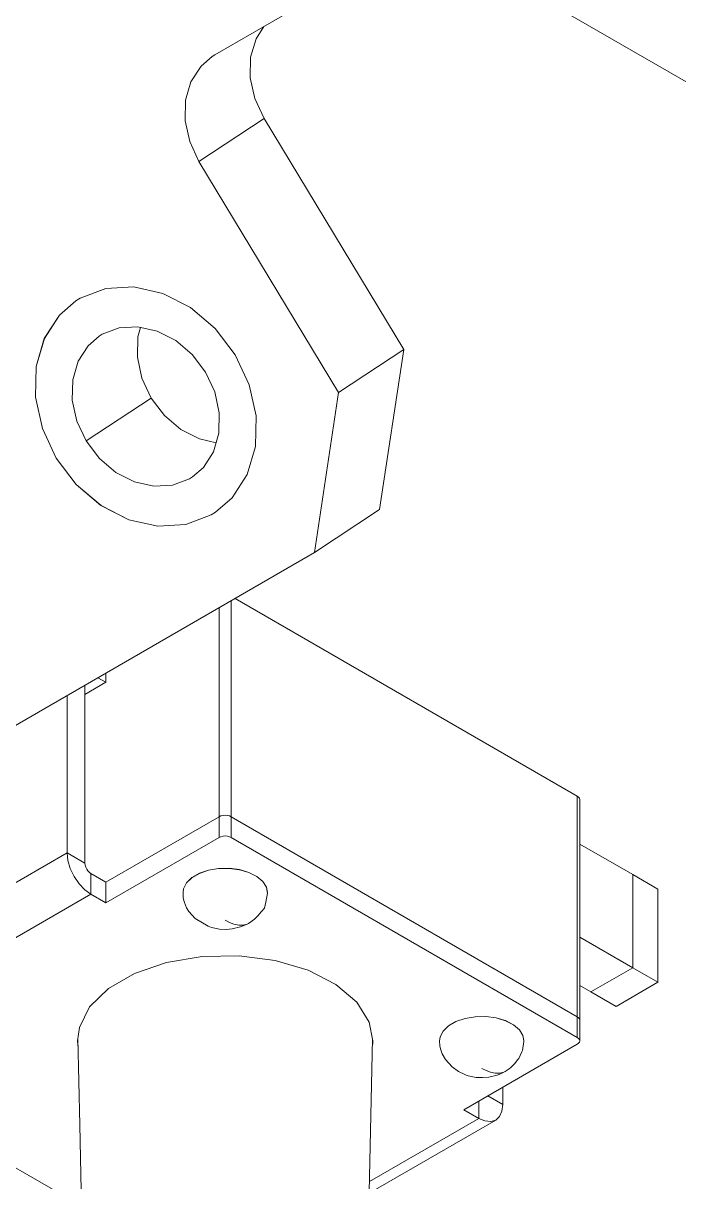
# Model space of a CAD drawing. Header units: millimetres. Extents: x -1 to 4028, y -898 to 1238.
# Drawn here: x 3191.72 to 3207.26, y 1031.51 to 1058.96 of the extents above; entities that cross this region are included whole.
import ezdxf

# ---------------------------------------------------------------- set-up
doc = ezdxf.new("R2010")
doc.units = ezdxf.units.MM
doc.layers.add('Тонкая (0.2)', color=250, linetype='Continuous', lineweight=20)

msp = doc.modelspace()

# ---------------------------------------------------------------- linework, layer by layer
at = {"layer": 'Тонкая (0.2)', "color": 18, "true_color": 0x000000}
for p, q in [((3196.27, 1058.212), (3202.351, 1061.723)), ((3201.298, 1061.114), (3246.591, 1034.964)), ((3197.431, 1058.882), (3197.245, 1058.594)), ((3197.245, 1058.594), (3197.116, 1058.153)), ((3195.94, 1057.942), (3196.201, 1058.169)), ((3196.201, 1058.169), (3196.27, 1058.212)), ((3197.116, 1058.153), (3197.106, 1057.669)), ((3195.702, 1057.575), (3195.94, 1057.942)), ((3195.573, 1057.134), (3195.702, 1057.575)), ((3197.106, 1057.669), (3197.214, 1057.175)), ((3195.563, 1056.649), (3195.573, 1057.134)), ((3197.214, 1057.175), (3197.434, 1056.705)), ((3197.434, 1056.705), (3195.89, 1055.685)), ((3200.743, 1051.23), (3197.434, 1056.705)), ((3195.671, 1056.155), (3195.563, 1056.649)), ((3195.89, 1055.685), (3195.671, 1056.155)), ((3199.2, 1050.21), (3195.89, 1055.685)), ((3193.079, 1052.446), (3193.681, 1052.675)), ((3193.681, 1052.675), (3194.347, 1052.714)), ((3194.347, 1052.714), (3195.033, 1052.56)), ((3192.583, 1052.041), (3192.976, 1052.382)), ((3192.584, 1052.042), (3192.976, 1052.382)), ((3192.976, 1052.382), (3193.079, 1052.446)), ((3195.033, 1052.56), (3195.692, 1052.223)), ((3192.226, 1051.49), (3192.583, 1052.041)), ((3192.227, 1051.49), (3192.584, 1052.042)), ((3195.692, 1052.223), (3196.278, 1051.727)), ((3193.998, 1051.744), (3194.443, 1051.77)), ((3194.441, 1051.531), (3194.507, 1051.756)), ((3194.443, 1051.77), (3194.9, 1051.667)), ((3192.033, 1050.828), (3192.226, 1051.49)), ((3192.034, 1050.829), (3192.227, 1051.49)), ((3193.266, 1051.321), (3193.528, 1051.548)), ((3193.528, 1051.548), (3193.597, 1051.591)), ((3193.597, 1051.591), (3193.998, 1051.744)), ((3194.431, 1051.047), (3194.441, 1051.531)), ((3194.9, 1051.667), (3195.339, 1051.443)), ((3196.278, 1051.727), (3196.752, 1051.104)), ((3193.028, 1050.954), (3193.266, 1051.321)), ((3195.339, 1051.443), (3195.73, 1051.112)), ((3199.2, 1050.21), (3200.743, 1051.23)), ((3200.743, 1051.23), (3200.173, 1047.439)), ((3192.9, 1050.513), (3193.028, 1050.954)), ((3194.539, 1050.553), (3194.431, 1051.047)), ((3195.73, 1051.112), (3196.045, 1050.697)), ((3196.752, 1051.104), (3197.081, 1050.398)), ((3192.017, 1050.102), (3192.033, 1050.828)), ((3192.018, 1050.103), (3192.034, 1050.829)), ((3196.045, 1050.697), (3196.265, 1050.226)), ((3192.889, 1050.028), (3192.9, 1050.513)), ((3194.758, 1050.082), (3194.539, 1050.553)), ((3197.081, 1050.398), (3197.243, 1049.657)), ((3192.18, 1049.361), (3192.017, 1050.102)), ((3192.181, 1049.361), (3192.018, 1050.103)), ((3196.265, 1050.226), (3196.373, 1049.732)), ((3198.63, 1046.419), (3199.2, 1050.21)), ((3192.998, 1049.534), (3192.889, 1050.028)), ((3194.758, 1050.082), (3193.217, 1049.064)), ((3195.074, 1049.667), (3194.758, 1050.082)), ((3195.465, 1049.336), (3195.074, 1049.667)), ((3196.373, 1049.732), (3196.363, 1049.248)), ((3197.243, 1049.657), (3197.227, 1048.931)), ((3192.509, 1048.655), (3192.18, 1049.361)), ((3192.51, 1048.655), (3192.181, 1049.361)), ((3193.217, 1049.064), (3192.998, 1049.534)), ((3195.904, 1049.112), (3195.465, 1049.336)), ((3193.533, 1048.649), (3193.217, 1049.064)), ((3196.297, 1049.023), (3195.904, 1049.112)), ((3196.363, 1049.248), (3196.234, 1048.807)), ((3196.234, 1048.807), (3195.996, 1048.439)), ((3197.227, 1048.931), (3197.035, 1048.269)), ((3192.983, 1048.032), (3192.509, 1048.655)), ((3192.51, 1048.655), (3192.509, 1048.655)), ((3192.984, 1048.033), (3192.51, 1048.655)), ((3193.924, 1048.318), (3193.533, 1048.649)), ((3194.363, 1048.093), (3193.924, 1048.318)), ((3195.734, 1048.212), (3195.666, 1048.169)), ((3195.996, 1048.439), (3195.734, 1048.212)), ((3197.035, 1048.269), (3196.678, 1047.718)), ((3193.569, 1047.536), (3192.983, 1048.032)), ((3193.57, 1047.536), (3192.984, 1048.033)), ((3194.82, 1047.99), (3194.363, 1048.093)), ((3195.264, 1048.016), (3194.82, 1047.99)), ((3195.666, 1048.169), (3195.264, 1048.016)), ((3196.678, 1047.718), (3196.285, 1047.377)), ((3194.227, 1047.199), (3193.569, 1047.536)), ((3194.228, 1047.2), (3193.57, 1047.536)), ((3196.285, 1047.377), (3196.182, 1047.313)), ((3196.285, 1047.377), (3196.183, 1047.314)), ((3200.173, 1047.439), (3198.63, 1046.419)), ((3194.913, 1047.045), (3194.227, 1047.199)), ((3194.914, 1047.045), (3194.228, 1047.2)), ((3195.58, 1047.084), (3194.913, 1047.045)), ((3195.581, 1047.084), (3194.914, 1047.045)), ((3196.182, 1047.313), (3195.58, 1047.084)), ((3196.183, 1047.314), (3195.581, 1047.084)), ((3181.377, 1036.458), (3198.63, 1046.419)), ((3196.654, 1045.278), (3196.654, 1040.163)), ((3204.856, 1040.653), (3196.75, 1045.333)), ((3196.371, 1045.115), (3196.371, 1040.163)), ((3193.684, 1043.347), (3193.684, 1043.563)), ((3193.684, 1043.347), (3193.189, 1043.061)), ((3193.189, 1039.06), (3193.189, 1043.277)), ((3193.497, 1043.455), (3193.684, 1043.347)), ((3192.765, 1039.305), (3192.765, 1043.033)), ((3204.888, 1040.629), (3204.856, 1040.653)), ((3204.856, 1040.653), (3204.856, 1035.427)), ((3204.908, 1040.601), (3204.888, 1040.629)), ((3204.915, 1040.571), (3204.908, 1040.601)), ((3204.915, 1035.345), (3204.915, 1040.571)), ((3196.371, 1040.163), (3193.684, 1038.611)), ((3196.371, 1040.163), (3193.684, 1038.611)), ((3196.413, 1040.181), (3196.371, 1040.163)), ((3196.413, 1040.181), (3196.371, 1040.163)), ((3196.371, 1040.163), (3196.371, 1039.673)), ((3196.461, 1040.193), (3196.413, 1040.181)), ((3196.461, 1040.193), (3196.413, 1040.181)), ((3196.513, 1040.197), (3196.461, 1040.193)), ((3196.513, 1040.197), (3196.461, 1040.193)), ((3196.564, 1040.193), (3196.513, 1040.197)), ((3196.564, 1040.193), (3196.513, 1040.197)), ((3196.613, 1040.181), (3196.564, 1040.193)), ((3196.613, 1040.181), (3196.564, 1040.193)), ((3196.654, 1040.163), (3196.613, 1040.181)), ((3196.654, 1040.163), (3196.613, 1040.181)), ((3204.856, 1035.427), (3196.654, 1040.163)), ((3204.856, 1035.427), (3196.654, 1040.163)), ((3196.654, 1040.163), (3196.654, 1039.673)), ((3196.371, 1039.673), (3193.684, 1038.121)), ((3196.413, 1039.691), (3196.371, 1039.673)), ((3196.461, 1039.703), (3196.413, 1039.691)), ((3196.513, 1039.707), (3196.461, 1039.703)), ((3196.564, 1039.703), (3196.513, 1039.707)), ((3196.613, 1039.691), (3196.564, 1039.703)), ((3196.654, 1039.673), (3196.613, 1039.691)), ((3204.856, 1034.937), (3196.654, 1039.673)), ((3206.172, 1038.791), (3204.915, 1039.517)), ((3188.239, 1036.693), (3192.765, 1039.305)), ((3192.784, 1039.125), (3192.765, 1039.305)), ((3193.189, 1039.06), (3192.765, 1039.305)), ((3192.841, 1038.935), (3192.784, 1039.125)), ((3192.931, 1038.748), (3192.841, 1038.935)), ((3193.194, 1039.015), (3193.189, 1039.06)), ((3193.208, 1038.968), (3193.194, 1039.015)), ((3193.231, 1038.921), (3193.208, 1038.968)), ((3193.26, 1038.878), (3193.231, 1038.921)), ((3193.294, 1038.842), (3193.26, 1038.878)), ((3196.115, 1038.896), (3195.9, 1038.823)), ((3196.115, 1038.895), (3195.9, 1038.821)), ((3196.356, 1038.937), (3196.115, 1038.896)), ((3196.356, 1038.935), (3196.115, 1038.895)), ((3196.607, 1038.941), (3196.356, 1038.937)), ((3196.607, 1038.94), (3196.356, 1038.935)), ((3196.851, 1038.91), (3196.607, 1038.941)), ((3196.851, 1038.908), (3196.607, 1038.94)), ((3197.075, 1038.844), (3196.851, 1038.91)), ((3197.075, 1038.842), (3196.851, 1038.908)), ((3193.048, 1038.576), (3192.931, 1038.748)), ((3193.184, 1038.432), (3193.048, 1038.576)), ((3193.331, 1038.815), (3193.294, 1038.842)), ((3193.684, 1038.611), (3193.331, 1038.815)), ((3193.331, 1038.815), (3193.331, 1038.326)), ((3193.684, 1038.611), (3193.684, 1038.121)), ((3195.595, 1038.596), (3195.525, 1038.457)), ((3195.595, 1038.594), (3195.525, 1038.455)), ((3195.722, 1038.72), (3195.595, 1038.596)), ((3195.722, 1038.719), (3195.595, 1038.594)), ((3195.9, 1038.823), (3195.722, 1038.72)), ((3195.9, 1038.821), (3195.722, 1038.719)), ((3197.263, 1038.748), (3197.075, 1038.844)), ((3197.263, 1038.747), (3197.075, 1038.842)), ((3197.404, 1038.629), (3197.263, 1038.748)), ((3197.404, 1038.627), (3197.263, 1038.747)), ((3197.488, 1038.492), (3197.404, 1038.629)), ((3197.488, 1038.491), (3197.404, 1038.627)), ((3206.172, 1038.791), (3206.172, 1036.586)), ((3206.766, 1038.448), (3206.172, 1038.791)), ((3206.172, 1036.586), (3206.172, 1038.791)), ((3188.805, 1035.713), (3193.331, 1038.326)), ((3193.331, 1038.326), (3193.184, 1038.432)), ((3193.684, 1038.121), (3193.331, 1038.326)), ((3195.525, 1038.457), (3195.513, 1038.366)), ((3195.525, 1038.455), (3195.513, 1038.359)), ((3195.513, 1038.365), (3195.513, 1038.366)), ((3195.513, 1038.365), (3195.513, 1038.359)), ((3195.52, 1038.251), (3195.513, 1038.359)), ((3197.476, 1038.136), (3197.512, 1038.349)), ((3197.513, 1038.367), (3197.488, 1038.492)), ((3197.504, 1038.387), (3197.488, 1038.491)), ((3197.512, 1038.349), (3197.506, 1038.37)), ((3197.508, 1038.364), (3197.513, 1038.367)), ((3206.766, 1036.244), (3206.766, 1038.448)), ((3195.534, 1038.18), (3195.52, 1038.251)), ((3195.548, 1038.128), (3195.534, 1038.18)), ((3195.599, 1038.007), (3195.548, 1038.128)), ((3197.476, 1038.136), (3197.443, 1038)), ((3195.599, 1038.007), (3195.651, 1037.92)), ((3195.651, 1037.92), (3195.803, 1037.752)), ((3196.107, 1037.569), (3195.803, 1037.752)), ((3197.204, 1037.735), (3197.289, 1037.817)), ((3197.289, 1037.817), (3197.371, 1037.921)), ((3197.443, 1038), (3197.371, 1037.921)), ((3196.192, 1037.54), (3196.107, 1037.569)), ((3196.381, 1037.501), (3196.192, 1037.54)), ((3196.533, 1037.494), (3196.381, 1037.501)), ((3196.511, 1037.714), (3196.511, 1037.713)), ((3196.511, 1037.714), (3196.511, 1037.714)), ((3196.511, 1037.714), (3196.511, 1037.714)), ((3196.512, 1037.714), (3196.511, 1037.714)), ((3196.511, 1037.713), (3196.511, 1037.712)), ((3196.511, 1037.713), (3196.511, 1037.713)), ((3196.511, 1037.713), (3196.511, 1037.713)), ((3196.511, 1037.713), (3196.511, 1037.713)), ((3196.511, 1037.712), (3196.512, 1037.712)), ((3196.512, 1037.714), (3196.512, 1037.714)), ((3196.513, 1037.714), (3196.512, 1037.714)), ((3196.512, 1037.712), (3196.513, 1037.712)), ((3196.512, 1037.712), (3196.512, 1037.712)), ((3196.513, 1037.714), (3196.513, 1037.714)), ((3196.514, 1037.714), (3196.513, 1037.714)), ((3196.513, 1037.712), (3196.514, 1037.712)), ((3196.513, 1037.712), (3196.513, 1037.712)), ((3196.514, 1037.714), (3196.514, 1037.714)), ((3196.514, 1037.714), (3196.514, 1037.714)), ((3196.514, 1037.713), (3196.514, 1037.714)), ((3196.515, 1037.713), (3196.514, 1037.713)), ((3196.514, 1037.713), (3196.515, 1037.713)), ((3196.514, 1037.713), (3196.514, 1037.713)), ((3196.514, 1037.712), (3196.514, 1037.713)), ((3196.514, 1037.712), (3196.514, 1037.712)), ((3196.615, 1037.661), (3196.514, 1037.712)), ((3196.68, 1037.507), (3196.533, 1037.494)), ((3196.718, 1037.622), (3196.615, 1037.661)), ((3196.68, 1037.507), (3196.876, 1037.554)), ((3196.832, 1037.598), (3196.718, 1037.622)), ((3196.939, 1037.598), (3196.832, 1037.598)), ((3196.876, 1037.554), (3196.938, 1037.576)), ((3196.938, 1037.576), (3197.021, 1037.614)), ((3197.034, 1037.622), (3196.939, 1037.598)), ((3197.021, 1037.614), (3197.066, 1037.638)), ((3197.066, 1037.638), (3197.034, 1037.622)), ((3197.204, 1037.735), (3197.066, 1037.638)), ((3204.915, 1037.312), (3206.172, 1036.586)), ((3195.123, 1036.71), (3194.367, 1036.452)), ((3195.965, 1036.851), (3195.123, 1036.71)), ((3196.842, 1036.867), (3195.965, 1036.851)), ((3197.698, 1036.757), (3196.842, 1036.867)), ((3198.48, 1036.527), (3197.698, 1036.757)), ((3194.367, 1036.452), (3193.747, 1036.094)), ((3199.138, 1036.192), (3198.48, 1036.527)), ((3205.182, 1036.015), (3206.172, 1036.586)), ((3205.182, 1036.015), (3206.172, 1036.586)), ((3206.172, 1036.586), (3206.766, 1036.244)), ((3199.631, 1035.773), (3199.138, 1036.192)), ((3204.915, 1036.169), (3205.182, 1036.015)), ((3205.776, 1035.672), (3206.766, 1036.244)), ((3193.747, 1036.094), (3193.3, 1035.658)), ((3205.182, 1036.015), (3205.776, 1035.672)), ((3193.3, 1035.658), (3193.056, 1035.172)), ((3199.928, 1035.296), (3199.631, 1035.773)), ((3200.013, 1034.856), (3199.928, 1035.296)), ((3201.981, 1035.312), (3201.803, 1035.209)), ((3201.981, 1035.31), (3201.803, 1035.208)), ((3202.196, 1035.385), (3201.981, 1035.312)), ((3202.196, 1035.384), (3201.981, 1035.31)), ((3202.437, 1035.426), (3202.196, 1035.385)), ((3202.437, 1035.424), (3202.196, 1035.384)), ((3202.688, 1035.43), (3202.437, 1035.426)), ((3202.688, 1035.429), (3202.437, 1035.424)), ((3202.932, 1035.399), (3202.688, 1035.43)), ((3202.932, 1035.397), (3202.688, 1035.429)), ((3203.156, 1035.333), (3202.932, 1035.399)), ((3203.156, 1035.331), (3202.932, 1035.397)), ((3203.344, 1035.237), (3203.156, 1035.333)), ((3203.344, 1035.236), (3203.156, 1035.331)), ((3204.888, 1035.403), (3204.856, 1035.427)), ((3204.888, 1035.403), (3204.856, 1035.427)), ((3204.856, 1035.427), (3204.856, 1034.937)), ((3204.908, 1035.375), (3204.888, 1035.403)), ((3204.908, 1035.375), (3204.888, 1035.403)), ((3204.915, 1035.345), (3204.908, 1035.375)), ((3204.915, 1035.345), (3204.908, 1035.375)), ((3204.915, 1035.345), (3204.915, 1034.855)), ((3193.056, 1035.172), (3193.013, 1034.856)), ((3201.676, 1035.085), (3201.606, 1034.946)), ((3201.676, 1035.083), (3201.606, 1034.944)), ((3201.803, 1035.209), (3201.676, 1035.085)), ((3201.803, 1035.208), (3201.676, 1035.083)), ((3203.485, 1035.118), (3203.344, 1035.237)), ((3203.485, 1035.116), (3203.344, 1035.236)), ((3203.57, 1034.981), (3203.485, 1035.118)), ((3203.57, 1034.98), (3203.485, 1035.116)), ((3193.013, 1034.856), (3193.026, 1034.686)), ((3193.065, 1032.868), (3193.021, 1034.92)), ((3200.003, 1034.904), (3199.852, 1027.804)), ((3200, 1034.753), (3200.011, 1034.792)), ((3200.011, 1034.792), (3200.013, 1034.856)), ((3201.606, 1034.946), (3201.594, 1034.856)), ((3201.606, 1034.944), (3201.594, 1034.848)), ((3201.594, 1034.855), (3201.594, 1034.856)), ((3201.594, 1034.855), (3201.594, 1034.848)), ((3201.601, 1034.74), (3201.594, 1034.848)), ((3201.615, 1034.669), (3201.601, 1034.74)), ((3202.169, 1033.222), (3204.856, 1034.774)), ((3203.557, 1034.625), (3203.594, 1034.838)), ((3203.594, 1034.856), (3203.57, 1034.981)), ((3203.588, 1034.859), (3203.57, 1034.98)), ((3203.594, 1034.838), (3203.588, 1034.859)), ((3203.59, 1034.854), (3203.594, 1034.856)), ((3204.888, 1034.913), (3204.856, 1034.937)), ((3204.856, 1034.774), (3204.888, 1034.798)), ((3204.908, 1034.885), (3204.888, 1034.913)), ((3204.888, 1034.798), (3204.908, 1034.826)), ((3204.915, 1034.855), (3204.908, 1034.885)), ((3204.908, 1034.826), (3204.915, 1034.855)), ((3201.629, 1034.617), (3201.615, 1034.669)), ((3201.657, 1034.543), (3201.629, 1034.617)), ((3201.732, 1034.409), (3201.657, 1034.543)), ((3203.507, 1034.504), (3203.471, 1034.44)), ((3203.546, 1034.594), (3203.507, 1034.504)), ((3203.546, 1034.594), (3203.557, 1034.625)), ((3187.32, 1034.284), (3193.106, 1030.943)), ((3201.732, 1034.409), (3201.889, 1034.236)), ((3202.045, 1034.127), (3201.889, 1034.236)), ((3202.592, 1034.203), (3202.592, 1034.202)), ((3202.592, 1034.203), (3202.592, 1034.203)), ((3202.592, 1034.203), (3202.592, 1034.203)), ((3202.593, 1034.203), (3202.592, 1034.203)), ((3202.592, 1034.202), (3202.592, 1034.201)), ((3202.592, 1034.202), (3202.592, 1034.202)), ((3202.592, 1034.202), (3202.592, 1034.202)), ((3202.592, 1034.202), (3202.592, 1034.202)), ((3202.592, 1034.201), (3202.593, 1034.201)), ((3202.593, 1034.203), (3202.593, 1034.203)), ((3202.594, 1034.203), (3202.593, 1034.203)), ((3202.593, 1034.201), (3202.594, 1034.201)), ((3202.593, 1034.201), (3202.593, 1034.201)), ((3202.594, 1034.203), (3202.594, 1034.203)), ((3202.595, 1034.203), (3202.594, 1034.203)), ((3202.594, 1034.201), (3202.595, 1034.201)), ((3202.594, 1034.201), (3202.594, 1034.201)), ((3202.595, 1034.203), (3202.595, 1034.203)), ((3202.595, 1034.203), (3202.595, 1034.203)), ((3202.596, 1034.203), (3202.595, 1034.203)), ((3202.595, 1034.202), (3202.596, 1034.202)), ((3202.595, 1034.201), (3202.595, 1034.202)), ((3202.595, 1034.201), (3202.595, 1034.201)), ((3202.696, 1034.15), (3202.595, 1034.201)), ((3202.596, 1034.202), (3202.596, 1034.203)), ((3202.596, 1034.202), (3202.596, 1034.202)), ((3203.242, 1034.19), (3203.147, 1034.127)), ((3203.242, 1034.19), (3203.285, 1034.224)), ((3203.285, 1034.224), (3203.37, 1034.306)), ((3203.37, 1034.306), (3203.452, 1034.41)), ((3203.452, 1034.41), (3203.471, 1034.44)), ((3202.189, 1034.058), (3202.045, 1034.127)), ((3202.189, 1034.058), (3202.226, 1034.044)), ((3202.273, 1034.029), (3202.226, 1034.044)), ((3202.462, 1033.99), (3202.273, 1034.029)), ((3202.614, 1033.983), (3202.462, 1033.99)), ((3202.761, 1033.996), (3202.614, 1033.983)), ((3202.799, 1034.111), (3202.696, 1034.15)), ((3202.957, 1034.043), (3202.761, 1033.996)), ((3202.913, 1034.088), (3202.799, 1034.111)), ((3203.02, 1034.087), (3202.913, 1034.088)), ((3202.957, 1034.043), (3203.019, 1034.065)), ((3203.019, 1034.065), (3203.147, 1034.127)), ((3203.114, 1034.113), (3203.02, 1034.087)), ((3203.147, 1034.127), (3203.114, 1034.113)), ((3203.089, 1033.753), (3203.089, 1033.345)), ((3202.523, 1033.427), (3202.523, 1033.018)), ((3202.735, 1033.549), (3203.089, 1033.345)), ((3202.523, 1033.018), (3202.169, 1033.222)), ((3203.069, 1033.187), (3203.013, 1033.062)), ((3203.089, 1033.345), (3203.069, 1033.187)), ((3193.065, 1032.868), (3193.173, 1027.804)), ((3202.923, 1032.979), (3199.925, 1031.248)), ((3202.523, 1033.018), (3199.931, 1031.522)), ((3202.669, 1032.956), (3202.523, 1033.018)), ((3202.806, 1032.943), (3202.669, 1032.956)), ((3202.923, 1032.979), (3202.806, 1032.943)), ((3203.013, 1033.062), (3202.923, 1032.979))]:
    msp.add_line(p, q, dxfattribs=at)

doc.saveas('drawing.dxf')
